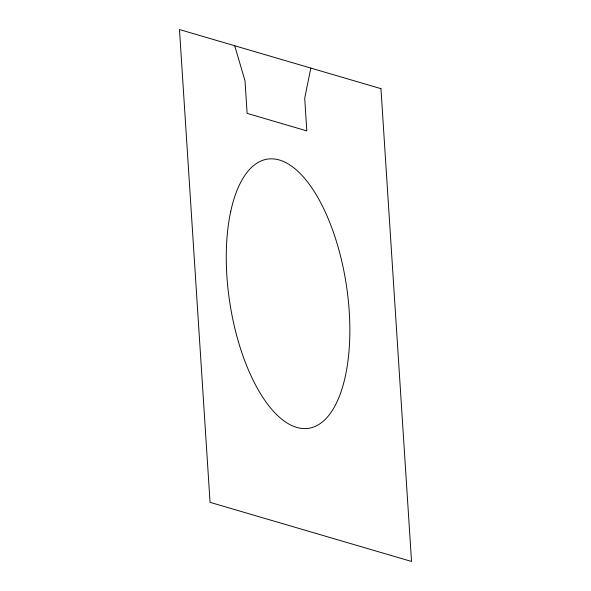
<?xml version="1.0" encoding="UTF-8"?>
<svg xmlns="http://www.w3.org/2000/svg" width="591" height="591" viewBox="0 0 591 591"><rect width="100%" height="100%" fill="white"/><g stroke="black" fill="none" stroke-linecap="round" stroke-linejoin="round"><path stroke-width="0.89" d="M310.807 68.083L304.705 98.276L306.818 130.884L247.119 113.369L245.014 80.768L234.693 45.751M380.951 88.657L179.479 29.55L210.049 502.343L411.521 561.45L380.951 88.657M230.749 211.327A136.159 58.937 81.3 0 0 296.712 427.404A136.159 58.937 81.3 0 0 336.73 242.421A136.159 58.937 81.3 0 0 230.749 211.327"/></g></svg>
